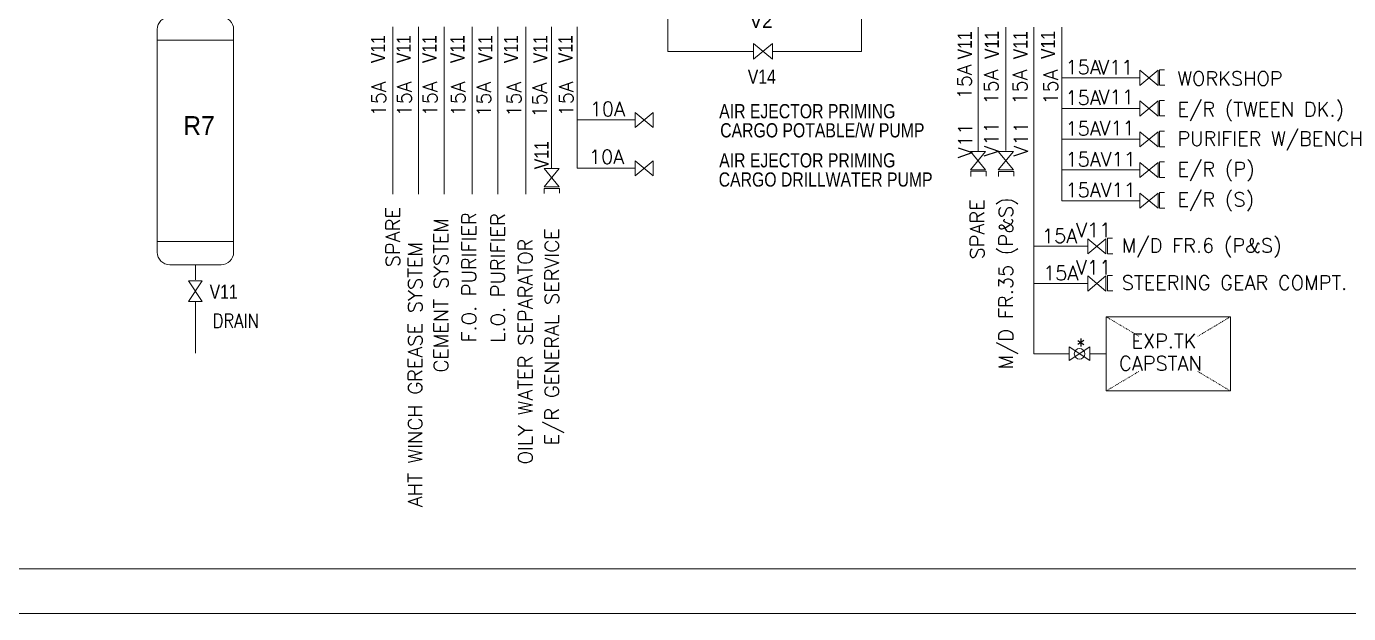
# Model space of a CAD drawing. Extents: x 475189 to 476029, y 1007718 to 1008015.
# Drawn here: x 475758.8 to 475906.7, y 1007718.3 to 1007784 of the extents above; entities that cross this region are included whole.
import ezdxf
from ezdxf.enums import TextEntityAlignment as Align

# ---------------------------------------------------------------- set-up
doc = ezdxf.new("R2010")
doc.units = 0
doc.header["$LTSCALE"] = 4
doc.header["$MEASUREMENT"] = 0
doc.linetypes.add('AUSGEZOGEN', pattern=[0])
doc.linetypes.add('CENTER', pattern=[2, 1.25, -0.25, 0.25, -0.25])
doc.layers.get('0').update_dxf_attribs({"linetype": 'CONTINUOUS', "lineweight": 0})
doc.layers.add('50', color=4, linetype='AUSGEZOGEN')
doc.layers.add('R.B', color=6, linetype='CONTINUOUS', lineweight=0)
doc.layers.add('Template', color=7, linetype='CONTINUOUS', lineweight=0)
doc.styles.add('ROMANS', font='ROMANS.SHX')
doc.styles.get("Standard").update_dxf_attribs({"font": '', "width": 0.95, "height": 200})
doc.styles.get('Standard').set_extended_font_data('Gulim')

# ---------------------------------------------------------------- blocks, each defined once
blk = doc.blocks.new('A$C07fd2cc2')
at = {"color": 8}
for p, q in [((19100, 6034), (19100, 5469)), ((21148, 6034), (21148, 5469)), ((13701, 5701), (13701, 3347)), ((14508, 5701), (14508, 3347)), ((16190, 5729), (16190, 3961)), ((16462, 5729), (16462, 3961)), ((16734, 5729), (16734, 3961)), ((17030, 5729), (17030, 3961)), ((17302, 5728), (17302, 3961)), ((17599, 5728), (17599, 3961)), ((17870, 5728), (17870, 4230)), ((18141, 5729), (18141, 4234)), ((22379, 5725), (22379, 4411)), ((22673, 5725), (22673, 4777)), ((22967, 5726), (22967, 3828)), ((23264, 5726), (23264, 3891)), ((14508, 5589), (13701, 5589)), ((20000, 5469), (19100, 5469)), ((20005, 5388), (20205, 5554)), ((20205, 5388), (20005, 5554)), ((20005, 5388), (20005, 5554)), ((20205, 5388), (20205, 5554)), ((21148, 5469), (20210, 5469)), ((23264, 5260), (23264, 5407)), ((23264, 5190), (24091, 5190)), ((23824, 5190), (23677, 5190)), ((24091, 5270), (24091, 5110)), ((24091, 5270), (24283, 5110)), ((24283, 5270), (24091, 5110)), ((24283, 5270), (24283, 5110)), ((24299, 5275), (24350, 5275)), ((24299, 5111), (24299, 5275)), ((24354, 5111), (24299, 5111)), ((24283, 4945), (24091, 4785)), ((24091, 4945), (24283, 4785)), ((24091, 4945), (24091, 4785)), ((24283, 4945), (24283, 4785)), ((24299, 4787), (24299, 4950)), ((24299, 4950), (24350, 4950)), ((18945, 4824), (18753, 4664)), ((18753, 4824), (18945, 4664)), ((18753, 4824), (18753, 4664)), ((18945, 4824), (18945, 4664)), ((22379, 4631), (22379, 4779)), ((22673, 4630), (22673, 4777)), ((22967, 4630), (22967, 4777)), ((23264, 4865), (24091, 4865)), ((23824, 4865), (23677, 4865)), ((24354, 4787), (24299, 4787)), ((18141, 4744), (18753, 4744)), ((22673, 4630), (22673, 4421)), ((22967, 4631), (22967, 2273)), ((24283, 4620), (24091, 4460)), ((24091, 4620), (24283, 4460)), ((24091, 4620), (24091, 4460)), ((24283, 4620), (24283, 4460)), ((24299, 4462), (24299, 4625)), ((24299, 4625), (24350, 4625)), ((23264, 4540), (24091, 4540)), ((23824, 4540), (23677, 4540)), ((22459, 4219), (22299, 4411)), ((22459, 4411), (22299, 4219)), ((22459, 4411), (22299, 4411)), ((22753, 4218), (22593, 4410)), ((22753, 4410), (22593, 4218)), ((22753, 4410), (22593, 4410)), ((24354, 4462), (24299, 4462)), ((17950, 4230), (17790, 4038)), ((17950, 4038), (17790, 4230)), ((17950, 4230), (17790, 4230)), ((18141, 4234), (18753, 4234)), ((18945, 4314), (18753, 4154)), ((18753, 4314), (18945, 4154)), ((18753, 4314), (18753, 4154)), ((18945, 4314), (18945, 4154)), ((22459, 4219), (22299, 4219)), ((22301, 4202), (22464, 4202)), ((22301, 4147), (22301, 4202)), ((22464, 4202), (22464, 4151)), ((22753, 4218), (22593, 4218)), ((22594, 4146), (22594, 4201)), ((22594, 4201), (22758, 4201)), ((22758, 4201), (22758, 4150)), ((23264, 4216), (24091, 4216)), ((23824, 4216), (23677, 4216)), ((24283, 4296), (24091, 4136)), ((24091, 4296), (24283, 4136)), ((24091, 4296), (24091, 4136)), ((24283, 4296), (24283, 4136)), ((24299, 4301), (24350, 4301)), ((24299, 4137), (24299, 4301)), ((24354, 4137), (24299, 4137)), ((17950, 4038), (17790, 4038)), ((17791, 4021), (17955, 4021)), ((17791, 3966), (17791, 4021)), ((17955, 4021), (17955, 3970)), ((24091, 3971), (24091, 3811)), ((24091, 3971), (24283, 3811)), ((24283, 3971), (24091, 3811)), ((24283, 3971), (24283, 3811)), ((24299, 3813), (24299, 3976)), ((24299, 3976), (24350, 3976)), ((23264, 3891), (24091, 3891)), ((23824, 3891), (23677, 3891)), ((24354, 3813), (24299, 3813)), ((14508, 3459), (13701, 3459)), ((22967, 3409), (23539, 3409)), ((23400, 3409), (23253, 3409)), ((23539, 3489), (23539, 3329)), ((23539, 3489), (23731, 3329)), ((23731, 3489), (23539, 3329)), ((23731, 3489), (23731, 3329)), ((23748, 3494), (23799, 3494)), ((23748, 3331), (23748, 3494)), ((23803, 3331), (23748, 3331)), ((14375, 3214), (13834, 3214)), ((14104, 3214), (14104, 3054)), ((23731, 3096), (23539, 2936)), ((23539, 3096), (23731, 2936)), ((23539, 3096), (23539, 2936)), ((23731, 3096), (23731, 2936)), ((23748, 2938), (23748, 3101)), ((23748, 3101), (23799, 3101)), ((14032, 2827), (14176, 3043)), ((14032, 3043), (14176, 2827)), ((14176, 3043), (14032, 3043)), ((22967, 3016), (23539, 3016)), ((23400, 3016), (23253, 3016)), ((23803, 2938), (23748, 2938)), ((14176, 2827), (14032, 2827)), ((14104, 2818), (14104, 2280)), ((23733, 2665), (25048, 2665)), ((23733, 1880), (23733, 2665)), ((25048, 2665), (25048, 1880)), ((23344, 2273), (22967, 2273)), ((23281, 2273), (23134, 2273)), ((23560, 2345), (23344, 2201)), ((23344, 2345), (23560, 2201)), ((23344, 2201), (23344, 2345)), ((23560, 2201), (23560, 2345)), ((23733, 2273), (23560, 2273)), ((25048, 1880), (23733, 1880))]:
    blk.add_line(p, q, dxfattribs=at)
at = {"color": 8, "linetype": 'CENTER'}
for p, q in [((23733, 2665), (24079, 2459)), ((25048, 2665), (24702, 2458)), ((24079, 2087), (23733, 1880)), ((24702, 2087), (25048, 1880))]:
    blk.add_line(p, q, dxfattribs=at)
at = {"color": 8}
blk.add_circle((23452, 2273), 55.9, dxfattribs=at)
for centre, start, end in [((13834, 5701), 90, 180), ((14375, 5701), 0, 90), ((13834, 3347), 180, 270), ((14375, 3347), 270, 0)]:
    blk.add_arc(centre, 133, start, end, dxfattribs=at)
at = {"color": 8, "style": 'ROMANS'}
for s, p in [('15A', (22311, 4962)), ('15A', (22592, 4907)), ('15A', (22897, 4907)), ('15A', (23222, 4907)), ('15A', (16117, 4781)), ('15A', (16388, 4781)), ('15A', (16660, 4781)), ('15A', (16957, 4781)), ('15A', (17229, 4777)), ('15A', (17547, 4777)), ('15A', (17818, 4769)), ('15A', (18099, 4781)), ('SPARE', (16266, 3189)), ('SPARE', (22445, 3271)), ('M/D FR.35 (P&S)', (22748, 2108)), ('CEMENT SYSTEM', (16775, 2076)), ('F.O. PURIFIER', (17072, 2394)), ('L.O. PURIFIER', (17376, 2390)), ('E/R GENERAL SERVICE', (17948, 1305)), ('AHT WINCH GREASE SYSTEM', (16503, 653)), ('OILY WATER SEPARATOR', (17667, 1105))]:
    blk.add_text(s, height=150, rotation=90, dxfattribs=at).set_placement(p)
for s, p in [('15A', (23303, 5228)), ('WORKSHOP', (24487, 5107)), ('15A', (23303, 4904)), ('10A', (18273, 4786)), ('E/R (TWEEN DK.)', (24487, 4782)), ('15A', (23303, 4579)), ('PURIFIER W/BENCH', (24487, 4472)), ('10A', (18264, 4280)), ('15A', (23303, 4254)), ('E/R (P)', (24487, 4148)), ('15A', (23303, 3930)), ('E/R (S)', (24487, 3829)), ('15A', (23054, 3444)), ('M/D FR.6 (P&S)', (23898, 3342)), ('15A', (23066, 3052)), ('STEERING GEAR COMPT.', (23898, 2949)), ('*', (23414, 2286)), ('EXP.TK', (24000, 2333)), ('CAPSTAN', (23870, 2097))]:
    blk.add_text(s, height=150, dxfattribs=at).set_placement(p)
for p in [(24021, 5226), (24027, 4913), (24036, 4584), (24047, 4255), (24047, 3931), (23788, 3507), (23787, 3111)]:
    blk.add_text('V11', height=150, dxfattribs=at).set_placement(p, align=Align.RIGHT)
for p in [(22318, 4715), (22594, 4731), (22907, 4731)]:
    blk.add_text('V11', height=150, rotation=90, dxfattribs=at).set_placement(p, align=Align.RIGHT)
at = {"color": 8, "style": 'ROMANS', "width": 0.85}
blk.add_text('DRAIN', height=150, dxfattribs=at).set_placement((14284, 2546))
at = {"layer": '50', "color": 8}
for s, height, p in [('V2', 150, (20205, 5717)), ('R7', 200, (14309, 4585))]:
    blk.add_text(s, height=height, dxfattribs=at).set_placement(p, align=Align.RIGHT)
at = {"layer": '50', "color": 8, "width": 0.85}
for p in [(16110, 5641), (16381, 5641), (16653, 5641), (16950, 5641), (17244, 5641), (17516, 5641), (17826, 5641), (18092, 5641), (22314, 5681), (22600, 5685), (22902, 5682), (23194, 5685), (17839, 4520)]:
    blk.add_text('V11', height=150, rotation=90, dxfattribs=at).set_placement(p, align=Align.RIGHT)
for s, p in [('V14', (20241, 5127)), ('AIR EJECTOR PRIMING ', (21551, 4762)), ('CARGO POTABLE/W PUMP', (21812, 4560)), ('AIR EJECTOR PRIMING ', (21551, 4243)), ('CARGO DRILLWATER PUMP', (21898, 4040)), ('V11', (14551, 2854))]:
    blk.add_text(s, height=150, dxfattribs=at).set_placement(p, align=Align.RIGHT)

msp = doc.modelspace()

# ---------------------------------------------------------------- linework, layer by layer
at = {"layer": 'Template', "flags": 128}
msp.add_lwpolyline([(475608.82, 1008015.34), (476028.82, 1008015.34), (476028.82, 1007718.34), (475608.82, 1007718.34)], close=True, dxfattribs=at)
at = {"layer": 'Template', "color": 7, "linetype": 'ByBlock', "lineweight": 13, "flags": 128}
msp.add_lwpolyline([(476023.83, 1007723.33), (475613.82, 1007723.33)], dxfattribs=at)

# ---------------------------------------------------------------- block references
at = {"layer": 'R.B', "xscale": 0.01057760885816948, "yscale": 0.01057760885816948, "zscale": 0.01057760885816948}
msp.add_blockref('A$C07fd2cc2', (475628.51, 1007723.33), dxfattribs=at)

doc.saveas('drawing.dxf')
